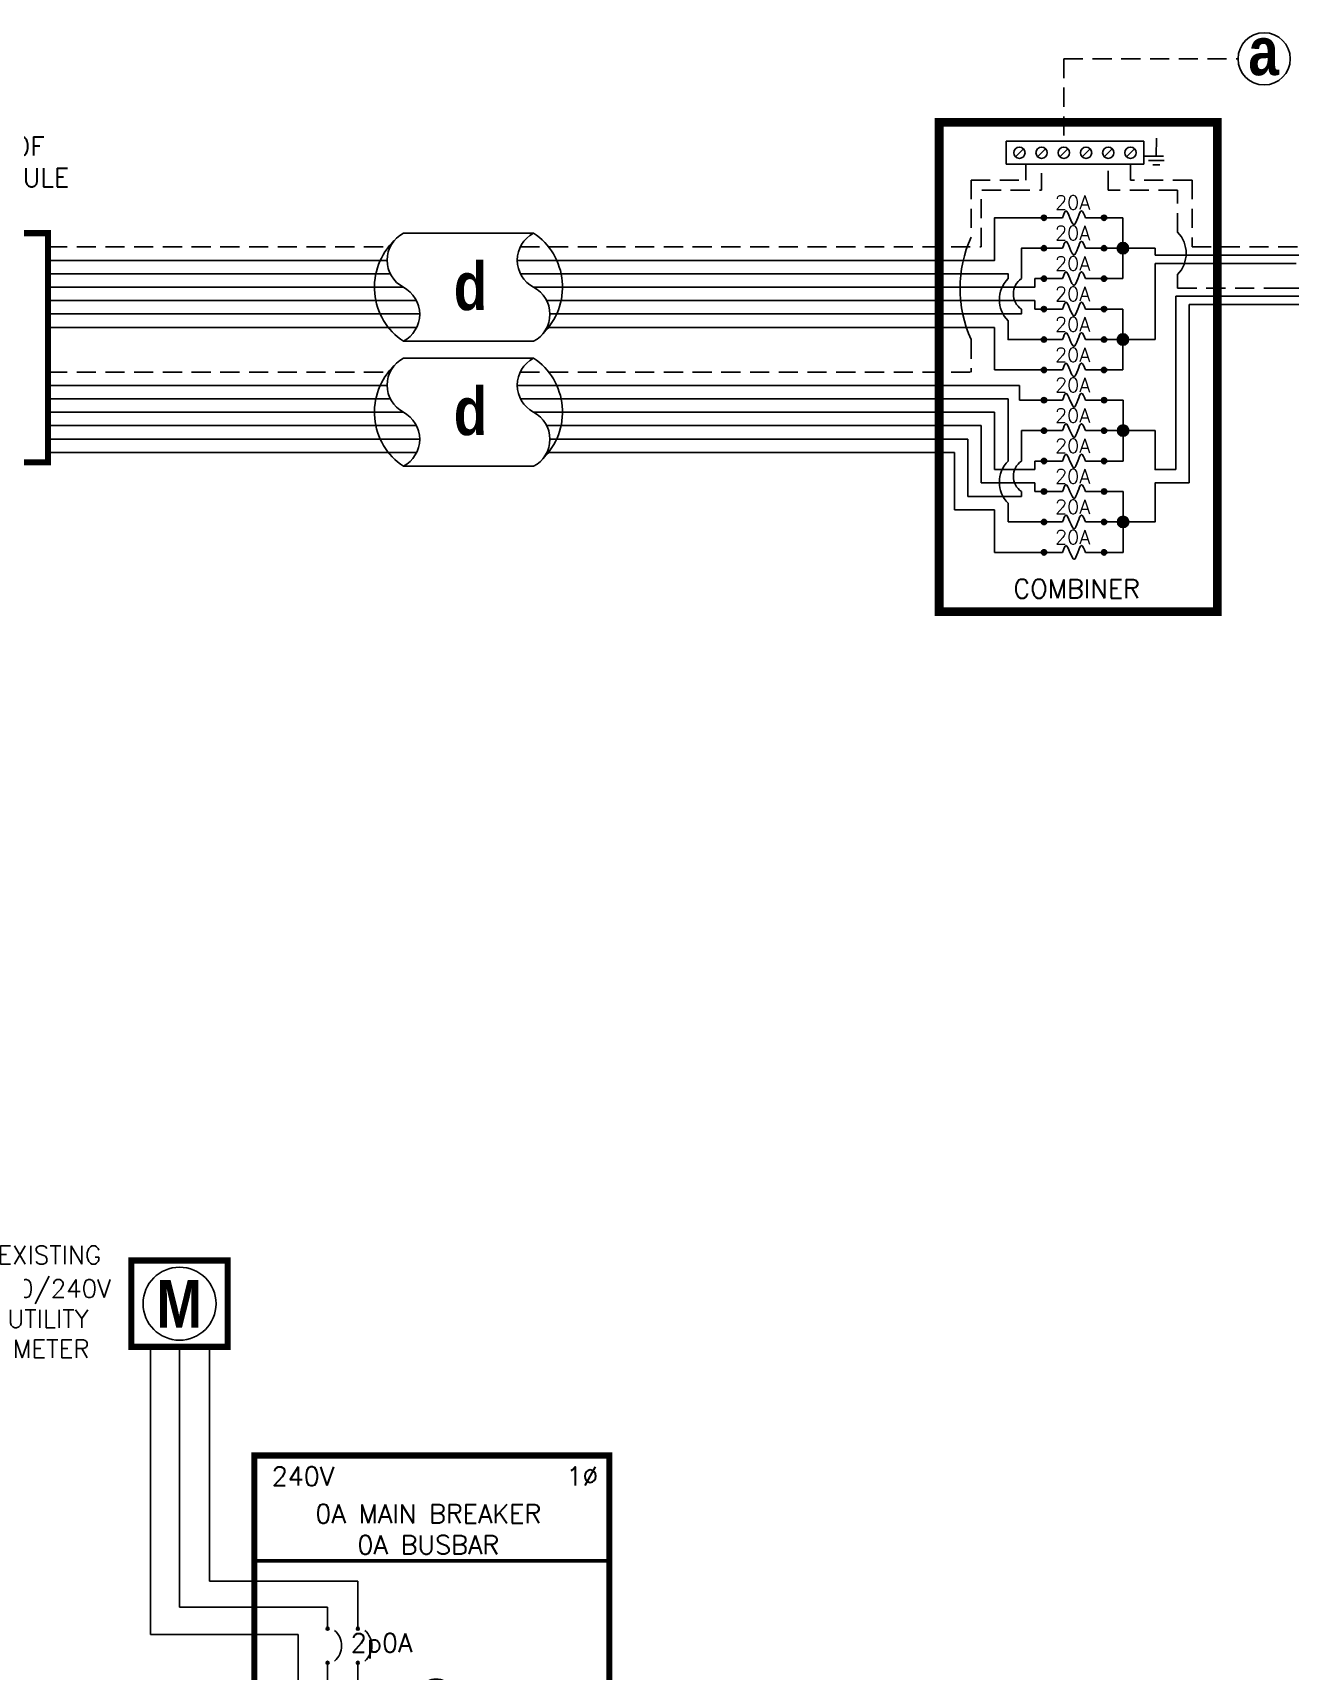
# Model space of a CAD drawing. Header units: feet. Extents: x 20587 to 21372, y 14552 to 15110.
# Drawn here: x 20851.4 to 21097.6, y 14789.4 to 15110.2 of the extents above; entities that cross this region are included whole.
import ezdxf

# ---------------------------------------------------------------- set-up
doc = ezdxf.new("R2010")
doc.units = ezdxf.units.FT
doc.header["$MEASUREMENT"] = 0
doc.linetypes.add('HIDDEN', pattern=[0.375, 0.25, -0.125])
for name, color, linetype in [('ONE LINE BLOCKS', 7, 'Continuous'), ('TABLES', 7, 'Continuous'), ('TEXT', 7, 'Continuous'), ('Z - TITLEBLOCK TXT', 7, 'Continuous')]:
    doc.layers.add(name, color=color, linetype=linetype)
doc.styles.add('ONE LINE TXT', font='techb___.ttf')
doc.styles.get("Standard").update_dxf_attribs({"font": 'simplex.shx'})

# ---------------------------------------------------------------- blocks, each defined once
blk = doc.blocks.new('*U15')
at = {"layer": 'ONE LINE BLOCKS', "linetype": 'Continuous'}
h = blk.add_hatch(color=1, dxfattribs=at)
h.dxf.hatch_style = 1
edge = h.paths.add_edge_path()
edge.add_arc((-70.09, 79.71), 0.291, 0, 360)
h = blk.add_hatch(color=1, dxfattribs=at)
h.dxf.hatch_style = 1
edge = h.paths.add_edge_path()
edge.add_arc((-64.17, 79.71), 0.291, 0, 360)
h = blk.add_hatch(color=1, dxfattribs=at)
h.dxf.hatch_style = 1
edge = h.paths.add_edge_path()
edge.add_arc((-70.09, 73.04), 0.291, 0, 360)
h = blk.add_hatch(color=1, dxfattribs=at)
h.dxf.hatch_style = 1
edge = h.paths.add_edge_path()
edge.add_arc((-64.17, 73.04), 0.291, 0, 360)
h = blk.add_hatch(color=1, dxfattribs=at)
h.dxf.hatch_style = 1
edge = h.paths.add_edge_path()
edge.add_arc((-52.18, 67.09), 0.291, 0, 360)
h = blk.add_hatch(color=1, dxfattribs=at)
h.dxf.hatch_style = 1
edge = h.paths.add_edge_path()
edge.add_arc((-45.5, 67.09), 0.291, 0, 360)
h = blk.add_hatch(color=1, dxfattribs=at)
h.dxf.hatch_style = 1
edge = h.paths.add_edge_path()
edge.add_arc((-52.18, 63.72), 0.291, 0, 360)
h = blk.add_hatch(color=1, dxfattribs=at)
h.dxf.hatch_style = 1
edge = h.paths.add_edge_path()
edge.add_arc((-45.5, 63.72), 0.291, 0, 360)
h = blk.add_hatch(color=1, dxfattribs=at)
h.dxf.hatch_style = 1
edge = h.paths.add_edge_path()
edge.add_arc((-52.18, 57.69), 0.291, 0, 360)
h = blk.add_hatch(color=1, dxfattribs=at)
h.dxf.hatch_style = 1
edge = h.paths.add_edge_path()
edge.add_arc((-45.5, 57.69), 0.291, 0, 360)
h = blk.add_hatch(color=1, dxfattribs=at)
h.dxf.hatch_style = 1
edge = h.paths.add_edge_path()
edge.add_arc((-52.18, 54.31), 0.291, 0, 360)
h = blk.add_hatch(color=1, dxfattribs=at)
h.dxf.hatch_style = 1
edge = h.paths.add_edge_path()
edge.add_arc((-45.5, 54.31), 0.291, 0, 360)
h = blk.add_hatch(color=1, dxfattribs=at)
h.dxf.hatch_style = 1
edge = h.paths.add_edge_path()
edge.add_arc((-52.18, 48.29), 0.291, 0, 360)
h = blk.add_hatch(color=1, dxfattribs=at)
h.dxf.hatch_style = 1
edge = h.paths.add_edge_path()
edge.add_arc((-45.5, 48.29), 0.291, 0, 360)
h = blk.add_hatch(color=1, dxfattribs=at)
h.dxf.hatch_style = 1
edge = h.paths.add_edge_path()
edge.add_arc((-52.18, 44.91), 0.291, 0, 360)
h = blk.add_hatch(color=1, dxfattribs=at)
h.dxf.hatch_style = 1
edge = h.paths.add_edge_path()
edge.add_arc((-45.5, 44.91), 0.291, 0, 360)
h = blk.add_hatch(color=1, dxfattribs=at)
h.dxf.hatch_style = 1
edge = h.paths.add_edge_path()
edge.add_arc((-52.18, 38.89), 0.291, 0, 360)
h = blk.add_hatch(color=1, dxfattribs=at)
h.dxf.hatch_style = 1
edge = h.paths.add_edge_path()
edge.add_arc((-45.5, 38.89), 0.291, 0, 360)
h = blk.add_hatch(color=1, dxfattribs=at)
h.dxf.hatch_style = 1
edge = h.paths.add_edge_path()
edge.add_arc((-52.18, 35.51), 0.291, 0, 360)
h = blk.add_hatch(color=1, dxfattribs=at)
h.dxf.hatch_style = 1
edge = h.paths.add_edge_path()
edge.add_arc((-45.5, 35.51), 0.291, 0, 360)
h = blk.add_hatch(color=1, dxfattribs=at)
h.dxf.hatch_style = 1
edge = h.paths.add_edge_path()
edge.add_arc((-52.18, 31.06), 0.291, 0, 360)
h = blk.add_hatch(color=1, dxfattribs=at)
h.dxf.hatch_style = 1
edge = h.paths.add_edge_path()
edge.add_arc((-45.5, 31.06), 0.291, 0, 360)
h = blk.add_hatch(color=1, dxfattribs=at)
h.dxf.hatch_style = 1
edge = h.paths.add_edge_path()
edge.add_arc((-52.18, 27.68), 0.291, 0, 360)
h = blk.add_hatch(color=1, dxfattribs=at)
h.dxf.hatch_style = 1
edge = h.paths.add_edge_path()
edge.add_arc((-45.5, 27.68), 0.291, 0, 360)
at = {"color": 7, "linetype": 'Continuous'}
for p, q in [((-20.69, 9.66), (-20.69, 31.06)), ((0, 9.66), (-20.69, 9.66))]:
    blk.add_line(p, q, dxfattribs=at)
at = {"color": 10, "linetype": 'Continuous'}
for p, q in [((-24.71, 6.49), (-24.71, 27.68)), ((-20.67, 27.68), (-20.67, 27.68)), ((-20.67, 27.68), (-20.67, 27.68)), ((0, 6.49), (-24.71, 6.49))]:
    blk.add_line(p, q, dxfattribs=at)
at = {"color": 253, "linetype": 'Continuous'}
for p, q in [((-36.04, 12.29), (-37.2, 12.29)), ((-36.04, 3.45), (-36.04, 12.29)), ((-31.39, 3.45), (-36.04, 3.45)), ((0, 3.45), (-26.11, 3.45))]:
    blk.add_line(p, q, dxfattribs=at)
at = {"color": 7, "linetype": 'Continuous'}
blk.add_circle((-110.4, -15.26), 5.11, dxfattribs=at)
at = {"color": 253, "linetype": 'Continuous'}
blk.add_arc((-28.75, 3.3), 2.64, 3.2819, 176.7181, dxfattribs=at)
at = {"layer": 'ONE LINE BLOCKS', "lineweight": 50}
for p, q in [((-108.51, 134.89), (-108.51, 151.79)), ((-108.51, 151.79), (-89.65, 151.79)), ((-89.65, 151.79), (-89.65, 134.89)), ((-89.65, 134.89), (-108.51, 134.89)), ((-84.43, 92.98), (-14.91, 92.98))]:
    blk.add_line(p, q, dxfattribs=at)
at = {"layer": 'ONE LINE BLOCKS', "lineweight": 50, "const_width": 1.19}
for points in [[(-108.51, 134.89), (-108.51, 151.79), (-89.65, 151.79), (-89.65, 134.89)], [(-84.43, -9.3), (-84.43, 113.61), (-14.91, 113.61), (-14.91, -9.3)]]:
    blk.add_lwpolyline(points, close=True, dxfattribs=at)
at = {"layer": 'TEXT', "color": 92, "linetype": 'HIDDEN', "ltscale": 15}
for p, q in [((-77.46, 20.02), (-77.46, 16.57)), ((-37.13, 20.02), (-77.46, 20.02)), ((-28.89, 0), (-28.89, 20.02)), ((-77.46, 16.57), (-70.87, 16.57)), ((0, 0), (-28.89, 0)), ((-70.87, -0.83), (-110.4, -0.83)), ((-110.4, -0.83), (-110.4, -10.15)), ((-110.4, -20.38), (-110.4, -32.73))]:
    blk.add_line(p, q, dxfattribs=at)
at = {"layer": 'TEXT', "color": 92, "linetype": 'Continuous', "ltscale": 15}
blk.add_line((-41.74, -5.18), (-66.33, -5.18), dxfattribs=at)
at = {"layer": 'TEXT', "color": 92, "linetype": 'HIDDEN', "flags": 128}
for points in [[(-63.1, 9.2), (-63.11, 5.69)], [(-65.45, 5.69), (-60.77, 5.69)], [(-61.58, 4.83), (-64.64, 4.83)], [(-62.39, 3.96), (-63.82, 3.96)]]:
    blk.add_lwpolyline(points, dxfattribs=at)
at = {"layer": 'TEXT', "color": 92, "linetype": 'Continuous', "ltscale": 4, "flags": 128}
for points in [[(-118.88, -32.73), (-101.92, -32.73)], [(-104.86, -35.88), (-115.94, -35.88)], [(-107.8, -39.02), (-113, -39.02)]]:
    blk.add_lwpolyline(points, dxfattribs=at)
at = {"layer": 'TEXT', "linetype": 'Continuous'}
blk.add_circle((-99.08, 143.34), 7.15, dxfattribs=at)
at = {"layer": 'TEXT', "color": 92, "linetype": 'Continuous', "ltscale": 0.3}
blk.add_arc((-33.01, 17.86), 4.65, 27.6639, 152.3361, dxfattribs=at)
at = {"layer": 'Z - TITLEBLOCK TXT', "color": 253, "linetype": 'Continuous'}
for p, q in [((-104.8, 78.58), (-104.8, 134.89)), ((-75.86, 78.58), (-104.8, 78.58)), ((-75.86, 20.99), (-75.86, 78.58)), ((-32.91, 20.99), (-75.86, 20.99)), ((-32.91, 20.99), (-32.91, 16.64)), ((-32.91, 16.64), (-37.2, 16.64))]:
    blk.add_line(p, q, dxfattribs=at)
at = {"layer": 'Z - TITLEBLOCK TXT', "color": 10, "linetype": 'Continuous'}
for p, q in [((-99.08, 83.91), (-99.08, 134.89)), ((-70.09, 83.91), (-99.08, 83.91)), ((-70.09, 27.68), (-70.09, 68.84)), ((-66.04, 63.72), (-70.09, 63.72)), ((-56.38, 63.72), (-62.3, 63.72)), ((-66.04, 54.31), (-70.09, 54.31)), ((-56.38, 54.31), (-62.3, 54.31)), ((-66.04, 44.91), (-70.09, 44.91)), ((-56.38, 44.91), (-62.3, 44.91)), ((-66.04, 35.51), (-70.09, 35.51)), ((-56.38, 35.51), (-62.3, 35.51)), ((-56.38, 27.68), (-70.09, 27.68)), ((-41.31, 27.68), (-24.71, 27.68))]:
    blk.add_line(p, q, dxfattribs=at)
at = {"layer": 'Z - TITLEBLOCK TXT', "color": 7, "linetype": 'Continuous'}
for p, q in [((-93.24, 89.01), (-93.24, 134.89)), ((-93.24, 89.01), (-64.17, 89.01)), ((-64.17, 89.01), (-64.17, 83.91)), ((-64.17, 67.09), (-64.17, 68.84)), ((-64.17, 57.69), (-64.17, 67.09)), ((-64.17, 67.09), (-56.38, 67.09)), ((-56.38, 67.09), (-64.17, 67.09)), ((-64.17, 48.29), (-64.17, 57.69)), ((-64.17, 57.69), (-56.38, 57.69)), ((-56.38, 57.69), (-64.17, 57.69)), ((-64.17, 38.89), (-64.17, 48.29)), ((-64.17, 48.29), (-56.38, 48.29)), ((-56.38, 48.29), (-64.17, 48.29)), ((-64.17, 31.06), (-64.17, 38.89)), ((-64.17, 38.89), (-56.38, 38.89)), ((-56.38, 38.89), (-64.17, 38.89)), ((-56.38, 31.06), (-64.17, 31.06)), ((-41.31, 31.06), (-20.69, 31.06))]:
    blk.add_line(p, q, dxfattribs=at)
at = {"layer": 'Z - TITLEBLOCK TXT', "color": 1, "linetype": 'Continuous'}
for p, q in [((-70.87, -7.78), (-70.87, 19.17)), ((-70.87, 19.17), (-66.33, 19.17)), ((-66.33, 19.17), (-66.33, -7.78)), ((-41.74, -7.71), (-41.74, 19.24)), ((-41.74, 19.24), (-37.2, 19.24)), ((-37.2, 19.24), (-37.2, -7.71)), ((-66.33, -7.78), (-70.87, -7.78)), ((-37.2, -7.71), (-41.74, -7.71))]:
    blk.add_line(p, q, dxfattribs=at)
at = {"layer": 'Z - TITLEBLOCK TXT', "color": 4, "linetype": 'Continuous'}
for p, q in [((-67.81, 17.35), (-69.38, 15.78)), ((-38.69, 17.43), (-40.26, 15.85)), ((-67.81, 13), (-69.38, 11.43)), ((-38.69, 13.08), (-40.26, 11.5)), ((-67.81, 8.65), (-69.38, 7.08)), ((-38.69, 8.73), (-40.26, 7.15)), ((-67.81, 4.3), (-69.38, 2.73)), ((-38.69, 4.38), (-40.26, 2.8)), ((-38.69, 0.03), (-40.26, -1.55)), ((-67.81, -0.05), (-69.38, -1.62)), ((-67.81, -4.4), (-69.38, -5.97)), ((-38.69, -4.33), (-40.26, -5.9))]:
    blk.add_line(p, q, dxfattribs=at)
at = {"layer": 'Z - TITLEBLOCK TXT', "color": 1, "linetype": 'Continuous', "flags": 128}
for points in [[(-70.09, 83.91), (-70.09, 79.71)], [(-70.09, 83.91), (-70.09, 79.71)], [(-64.17, 83.91), (-64.17, 79.71)], [(-64.17, 83.91), (-64.17, 79.71)], [(-70.09, 73.04), (-70.09, 68.84)], [(-64.17, 73.04), (-64.17, 68.84)], [(-56.38, 67.09), (-52.18, 67.09)], [(-56.38, 67.09), (-52.18, 67.09)], [(-45.5, 67.09), (-41.31, 67.09)], [(-56.38, 63.72), (-52.18, 63.72)], [(-56.38, 63.72), (-52.18, 63.72)], [(-45.5, 63.72), (-41.31, 63.72)], [(-56.38, 57.69), (-52.18, 57.69)], [(-56.38, 57.69), (-52.18, 57.69)], [(-45.5, 57.69), (-41.31, 57.69)], [(-56.38, 54.31), (-52.18, 54.31)], [(-56.38, 54.31), (-52.18, 54.31)], [(-45.5, 54.31), (-41.31, 54.31)], [(-56.38, 48.29), (-52.18, 48.29)], [(-56.38, 48.29), (-52.18, 48.29)], [(-45.5, 48.29), (-41.31, 48.29)], [(-56.38, 44.91), (-52.18, 44.91)], [(-56.38, 44.91), (-52.18, 44.91)], [(-45.5, 44.91), (-41.31, 44.91)], [(-56.38, 38.89), (-52.18, 38.89)], [(-56.38, 38.89), (-52.18, 38.89)], [(-45.5, 38.89), (-41.31, 38.89)], [(-56.38, 35.51), (-52.18, 35.51)], [(-56.38, 35.51), (-52.18, 35.51)], [(-45.5, 35.51), (-41.31, 35.51)], [(-56.38, 31.06), (-52.18, 31.06)], [(-56.38, 31.06), (-52.18, 31.06)], [(-45.5, 31.06), (-41.31, 31.06)], [(-56.38, 27.68), (-52.18, 27.68)], [(-56.38, 27.68), (-52.18, 27.68)], [(-45.5, 27.68), (-41.31, 27.68)]]:
    blk.add_lwpolyline(points, dxfattribs=at)
at = {"layer": 'Z - TITLEBLOCK TXT', "color": 1, "linetype": 'Continuous'}
for centre in [(-70.09, 79.71), (-64.17, 79.71), (-70.09, 73.04), (-64.17, 73.04), (-52.18, 67.09), (-45.5, 67.09), (-52.18, 63.72), (-45.5, 63.72), (-52.18, 57.69), (-45.5, 57.69), (-52.18, 54.31), (-45.5, 54.31), (-52.18, 48.29), (-45.5, 48.29), (-52.18, 44.91), (-45.5, 44.91), (-52.18, 38.89), (-45.5, 38.89), (-52.18, 35.51), (-45.5, 35.51), (-52.18, 31.06), (-45.5, 31.06), (-52.18, 27.68), (-45.5, 27.68)]:
    blk.add_circle(centre, 0.291, dxfattribs=at)
at = {"layer": 'Z - TITLEBLOCK TXT', "color": 4, "linetype": 'Continuous'}
for centre in [(-68.6, 16.57), (-39.47, 16.64), (-68.6, 12.22), (-39.47, 12.29), (-68.6, 7.87), (-39.47, 7.94), (-68.6, 3.52), (-39.47, 3.59), (-68.6, -0.83), (-39.47, -0.76), (-68.6, -5.18), (-39.47, -5.11)]:
    blk.add_circle(centre, 1.11, dxfattribs=at)
at = {"layer": 'Z - TITLEBLOCK TXT', "color": 1, "linetype": 'Continuous'}
for centre, start, end in [((-71.28, 76.38), 310.3392, 49.6608), ((-65.36, 76.38), 310.3392, 49.6608), ((-48.84, 65.9), 40.3392, 139.6608), ((-48.84, 62.52), 40.3392, 139.6608), ((-48.84, 56.5), 40.3392, 139.6608), ((-48.84, 53.12), 40.3392, 139.6608), ((-48.84, 47.1), 40.3392, 139.6608), ((-48.84, 43.72), 40.3392, 139.6608), ((-48.84, 37.69), 40.3392, 139.6608), ((-48.84, 34.31), 40.3392, 139.6608), ((-48.84, 29.86), 40.3392, 139.6608), ((-48.84, 26.48), 40.3392, 139.6608)]:
    blk.add_arc(centre, 3.93, start, end, dxfattribs=at)
at = {"layer": 'Z - TITLEBLOCK TXT', "color": 10, "linetype": 'Continuous'}
for centre in [(-64.17, 63.61), (-64.17, 54.21), (-64.17, 44.8), (-64.17, 35.4)]:
    blk.add_arc(centre, 1.87, 3.2937, 176.7063, dxfattribs=at)
at = {"layer": 'TABLES', "color": 1, "linetype": 'Continuous'}
blk.add_text('NEUTRAL', height=3.658, rotation=90, dxfattribs=at).set_placement((-42.4, -4.09))
at = {"layer": 'TEXT', "color": 1}
for s, p in [('EXISTING', (-134.76, 151.1)), ('120/240V', (-136.78, 144.52)), ('UTILITY', (-132.82, 138.61)), ('METER', (-131.72, 132.71))]:
    blk.add_text(s, height=3.543, dxfattribs=at).set_placement(p)
at = {"layer": 'TEXT', "color": 1, "attachment_point": 5}
for s, width, gutter_width, heights, insert, char_height in [('240V', 0.1481, 0.75, [0], (-74.92, 109.56), 3.658), ('1∅', 0.1481, 0.75, [0], (-20.22, 109.56), 3.658), ('0A MAIN BREAKER\\P0A BUSBAR', 94.6859, 0.75, [0], (-50.38, 99.17), 3.6576), ('2p0A', 0.1481, 0.75, [0], (-59.53, 76.34), 3.658), ('2p#A', 0.1481, 0.75, [0], (-55.05, 24.24), 3.658), ('EXISTING MAIN BREAKER LOAD CENTER\\P2p##A BACK FEED BREAKER\\P{\\fVerdana|b1|i0|c0|p34;NEC 690.64}', 140.5774, 97.94, [58.72], (-46.13, -22.19), 3.5433)]:
    blk.add_mtext_dynamic_manual_height_columns(s, width=width, gutter_width=gutter_width, heights=heights, dxfattribs=dict(at, insert=insert, char_height=char_height))
at = {"layer": 'Z - TITLEBLOCK TXT', "color": 253, "linetype": 'Continuous', "style": 'ONE LINE TXT'}
blk.add_text('M', height=9.38, dxfattribs=at).set_placement((-103.64, 138.62))
at = {"layer": 'Z - TITLEBLOCK TXT', "color": 1, "linetype": 'Continuous', "insert": (-113.36, -9.32), "char_height": 9.3833, "attachment_point": 1, "style": 'ONE LINE TXT'}
blk.add_mtext_dynamic_manual_height_columns('{\\W1;\\C256;a}', width=0.1385, gutter_width=2.13, heights=[0], dxfattribs=at)

msp = doc.modelspace()

# ---------------------------------------------------------------- hatches: boundary and pattern name
at = {"linetype": 'Continuous'}
h = msp.add_hatch(color=7, dxfattribs=at)
h.dxf.hatch_style = 1
edge = h.paths.add_edge_path()
edge.add_arc((21049.41, 15073.96), 0.513, 0, 360)
h = msp.add_hatch(color=7, dxfattribs=at)
h.dxf.hatch_style = 1
edge = h.paths.add_edge_path()
edge.add_arc((21061.19, 15073.96), 0.513, 0, 360)
h = msp.add_hatch(color=7, dxfattribs=at)
h.dxf.hatch_style = 1
edge = h.paths.add_edge_path()
edge.add_arc((21049.41, 15068), 0.513, 0, 360)
h = msp.add_hatch(color=7, dxfattribs=at)
h.dxf.hatch_style = 1
edge = h.paths.add_edge_path()
edge.add_arc((21061.19, 15068), 0.513, 0, 360)
h = msp.add_hatch(color=7, dxfattribs=at)
h.dxf.hatch_style = 1
edge = h.paths.add_edge_path()
edge.add_arc((21049.41, 15062.04), 0.513, 0, 360)
h = msp.add_hatch(color=7, dxfattribs=at)
h.dxf.hatch_style = 1
edge = h.paths.add_edge_path()
edge.add_arc((21061.19, 15062.04), 0.513, 0, 360)
h = msp.add_hatch(color=253, dxfattribs=at)
h.dxf.hatch_style = 1
edge = h.paths.add_edge_path()
edge.add_arc((21049.41, 15056.08), 0.513, 0, 360)
h = msp.add_hatch(color=253, dxfattribs=at)
h.dxf.hatch_style = 1
edge = h.paths.add_edge_path()
edge.add_arc((21061.19, 15056.08), 0.513, 0, 360)
h = msp.add_hatch(color=253, dxfattribs=at)
h.dxf.hatch_style = 1
edge = h.paths.add_edge_path()
edge.add_arc((21049.41, 15050.12), 0.513, 0, 360)
h = msp.add_hatch(color=253, dxfattribs=at)
h.dxf.hatch_style = 1
edge = h.paths.add_edge_path()
edge.add_arc((21061.19, 15050.12), 0.513, 0, 360)
h = msp.add_hatch(color=253, dxfattribs=at)
h.dxf.hatch_style = 1
edge = h.paths.add_edge_path()
edge.add_arc((21049.41, 15044.16), 0.513, 0, 360)
h = msp.add_hatch(color=253, dxfattribs=at)
h.dxf.hatch_style = 1
edge = h.paths.add_edge_path()
edge.add_arc((21061.19, 15044.16), 0.513, 0, 360)
h = msp.add_hatch(color=7, dxfattribs=at)
h.dxf.hatch_style = 1
edge = h.paths.add_edge_path()
edge.add_arc((21049.42, 15038.25), 0.513, 0, 360)
h = msp.add_hatch(color=7, dxfattribs=at)
h.dxf.hatch_style = 1
edge = h.paths.add_edge_path()
edge.add_arc((21061.2, 15038.25), 0.513, 0, 360)
h = msp.add_hatch(color=7, dxfattribs=at)
h.dxf.hatch_style = 1
edge = h.paths.add_edge_path()
edge.add_arc((21049.42, 15032.29), 0.513, 0, 360)
h = msp.add_hatch(color=7, dxfattribs=at)
h.dxf.hatch_style = 1
edge = h.paths.add_edge_path()
edge.add_arc((21061.2, 15032.29), 0.513, 0, 360)
h = msp.add_hatch(color=7, dxfattribs=at)
h.dxf.hatch_style = 1
edge = h.paths.add_edge_path()
edge.add_arc((21049.42, 15026.33), 0.513, 0, 360)
h = msp.add_hatch(color=7, dxfattribs=at)
h.dxf.hatch_style = 1
edge = h.paths.add_edge_path()
edge.add_arc((21061.2, 15026.33), 0.513, 0, 360)
h = msp.add_hatch(color=253, dxfattribs=at)
h.dxf.hatch_style = 1
edge = h.paths.add_edge_path()
edge.add_arc((21049.42, 15020.37), 0.513, 0, 360)
h = msp.add_hatch(color=253, dxfattribs=at)
h.dxf.hatch_style = 1
edge = h.paths.add_edge_path()
edge.add_arc((21061.2, 15020.37), 0.513, 0, 360)
h = msp.add_hatch(color=253, dxfattribs=at)
h.dxf.hatch_style = 1
edge = h.paths.add_edge_path()
edge.add_arc((21049.42, 15014.41), 0.513, 0, 360)
h = msp.add_hatch(color=253, dxfattribs=at)
h.dxf.hatch_style = 1
edge = h.paths.add_edge_path()
edge.add_arc((21061.2, 15014.41), 0.513, 0, 360)
h = msp.add_hatch(color=253, dxfattribs=at)
h.dxf.hatch_style = 1
edge = h.paths.add_edge_path()
edge.add_arc((21049.42, 15008.45), 0.513, 0, 360)
h = msp.add_hatch(color=253, dxfattribs=at)
h.dxf.hatch_style = 1
edge = h.paths.add_edge_path()
edge.add_arc((21061.2, 15008.45), 0.513, 0, 360)
at = {"layer": 'ONE LINE BLOCKS', "linetype": 'Continuous'}
h = msp.add_hatch(color=254, dxfattribs=at)
h.dxf.hatch_style = 1
edge = h.paths.add_edge_path()
edge.add_arc((21064.89, 15068), 1.11, 0, 360)
h = msp.add_hatch(color=254, dxfattribs=at)
h.dxf.hatch_style = 1
edge = h.paths.add_edge_path()
edge.add_arc((21064.89, 15050.12), 1.11, 0, 360)
h = msp.add_hatch(color=254, dxfattribs=at)
h.dxf.hatch_style = 1
edge = h.paths.add_edge_path()
edge.add_arc((21064.9, 15032.29), 1.11, 0, 360)
h = msp.add_hatch(color=254, dxfattribs=at)
h.dxf.hatch_style = 1
edge = h.paths.add_edge_path()
edge.add_arc((21064.9, 15014.41), 1.11, 0, 360)

# ---------------------------------------------------------------- linework, layer by layer
at = {"color": 1, "linetype": 'Continuous'}
for p, q in [((21049.93, 15073.96), (21053.06, 15073.97)), ((21057.56, 15073.96), (21060.68, 15073.96)), ((21049.93, 15068), (21053.06, 15068.01)), ((21057.56, 15068), (21060.68, 15068)), ((21049.93, 15062.04), (21053.06, 15062.05)), ((21057.56, 15062.04), (21060.68, 15062.04)), ((21049.93, 15056.08), (21053.06, 15056.09)), ((21057.56, 15056.08), (21060.68, 15056.08)), ((21049.93, 15050.12), (21053.06, 15050.12)), ((21057.56, 15050.12), (21060.68, 15050.12)), ((21049.93, 15044.16), (21053.06, 15044.16)), ((21057.56, 15044.16), (21060.68, 15044.16)), ((21049.94, 15038.25), (21053.07, 15038.26)), ((21057.57, 15038.25), (21060.69, 15038.25)), ((21049.94, 15032.29), (21053.07, 15032.3)), ((21057.57, 15032.29), (21060.69, 15032.29)), ((21049.94, 15026.33), (21053.07, 15026.34)), ((21057.57, 15026.33), (21060.69, 15026.33)), ((21049.94, 15020.37), (21053.07, 15020.37)), ((21057.57, 15020.37), (21060.69, 15020.37)), ((21049.94, 15014.41), (21053.07, 15014.41)), ((21057.57, 15014.41), (21060.69, 15014.41)), ((21049.94, 15008.45), (21053.07, 15008.45)), ((21057.57, 15008.45), (21060.69, 15008.45))]:
    msp.add_line(p, q, dxfattribs=at)
at = {"color": 7, "linetype": 'Continuous'}
for p, q in [((20949.48, 15070.95), (20923.99, 15070.95)), ((21071.17, 15068), (21064.89, 15068)), ((21071.17, 15066.63), (21071.17, 15068)), ((21071.17, 15066.63), (21099.68, 15066.63)), ((20854.39, 15065.62), (20920.79, 15065.62)), ((20946.28, 15065.62), (21037.14, 15065.61)), ((20854.39, 15060.37), (20923.99, 15060.37)), ((20949.48, 15060.37), (21037.14, 15060.37)), ((20854.39, 15055.13), (20927.19, 15055.13)), ((20952.68, 15055.13), (21037.14, 15055.13)), ((20923.99, 15049.79), (20949.48, 15049.79)), ((20949.48, 15046.47), (20923.99, 15046.47)), ((20854.39, 15041.15), (20920.79, 15041.15)), ((20946.28, 15041.14), (21044.64, 15041.14)), ((21044.64, 15038.25), (21044.63, 15038.25)), ((20854.39, 15035.9), (20923.99, 15035.9)), ((20949.48, 15035.9), (21039.76, 15035.9)), ((21039.76, 15035.9), (21039.76, 15024.66)), ((21045.01, 15026.33), (21045.01, 15032.29)), ((21045.01, 15032.29), (21047.63, 15032.29)), ((20854.39, 15030.65), (20927.19, 15030.65)), ((20952.68, 15030.65), (21034.52, 15030.65)), ((21034.52, 15030.65), (21034.52, 15019.42)), ((21039.76, 15030.65), (21039.77, 15030.65)), ((20923.99, 15025.32), (20949.48, 15025.32)), ((21047.63, 15024.66), (21047.63, 15026.33)), ((21039.76, 15024.66), (21047.63, 15024.66)), ((21034.52, 15019.42), (21045.01, 15019.42)), ((21045.01, 15019.42), (21045.01, 15020.37))]:
    msp.add_line(p, q, dxfattribs=at)
at = {"color": 253, "linetype": 'Continuous'}
for p, q in [((21071.17, 15065.02), (21071.17, 15050.12)), ((21071.17, 15065.02), (21098.83, 15065.02)), ((20854.39, 15062.99), (20921.42, 15062.99)), ((20946.91, 15062.99), (21037.14, 15062.99)), ((20854.39, 15057.75), (20926.56, 15057.75)), ((20952.05, 15057.75), (21037.14, 15057.75)), ((21077.83, 15022.04), (21077.83, 15056.98)), ((21077.83, 15056.98), (21094.57, 15056.98)), ((21094.57, 15056.98), (21147.08, 15056.98)), ((20854.39, 15052.5), (20926.6, 15052.5)), ((20952.1, 15052.5), (21037.14, 15052.5)), ((21039.76, 15052.5), (21039.76, 15044.16)), ((21071.17, 15050.12), (21064.89, 15050.12)), ((21039.76, 15044.16), (21047.63, 15044.16)), ((20854.39, 15038.52), (20921.42, 15038.52)), ((20946.91, 15038.52), (21042.39, 15038.52)), ((21042.39, 15027.28), (21042.39, 15038.52)), ((20854.39, 15033.28), (20926.56, 15033.28)), ((20952.05, 15033.28), (21037.14, 15033.28)), ((21037.14, 15033.28), (21037.14, 15022.04)), ((21039.76, 15033.28), (21039.77, 15033.28)), ((20854.39, 15028.03), (20926.6, 15028.03)), ((20952.1, 15028.03), (21031.9, 15028.03)), ((21031.9, 15028.03), (21031.9, 15016.79)), ((21042.39, 15027.28), (21042.39, 15027.28)), ((21042.39, 15027.28), (21042.39, 15026.33)), ((21037.14, 15022.04), (21047.63, 15022.04)), ((21047.63, 15022.04), (21047.63, 15020.37)), ((21039.76, 15016.79), (21031.9, 15016.79)), ((21039.76, 15016.79), (21039.76, 15008.45)), ((21042.39, 15018.06), (21042.39, 15014.41)), ((21042.39, 15014.41), (21047.63, 15014.41)), ((21039.76, 15008.45), (21047.63, 15008.45))]:
    msp.add_line(p, q, dxfattribs=at)
for p, q in [((21075.24, 15024.66), (21075.24, 15058.59)), ((21075.24, 15058.59), (21094.78, 15058.59)), ((21094.78, 15058.59), (21147.08, 15058.59)), ((21044.64, 15038.25), (21044.64, 15041.14))]:
    msp.add_line(p, q)
at = {"color": 7, "linetype": 'Continuous', "flags": 128}
for points in [[(21037.14, 15065.61), (21039.76, 15065.61), (21039.76, 15073.96), (21047.63, 15073.96)], [(21047.63, 15073.96), (21049.41, 15073.96)], [(21061.19, 15073.96), (21064.89, 15073.96)], [(21064.89, 15073.96), (21064.89, 15062.04)], [(21045.01, 15062.04), (21045.01, 15068), (21047.63, 15068)], [(21047.63, 15068), (21049.41, 15068)], [(21047.63, 15068), (21049.41, 15068)], [(21061.19, 15068), (21064.89, 15068)], [(21037.14, 15060.37), (21047.63, 15060.37), (21047.63, 15062.04)], [(21047.63, 15062.04), (21049.41, 15062.04)], [(21047.63, 15062.04), (21049.41, 15062.04)], [(21061.19, 15062.04), (21064.89, 15062.04)], [(21037.14, 15055.13), (21045.01, 15055.13), (21045.01, 15056.08)], [(21044.64, 15038.25), (21049.42, 15038.25)], [(21061.2, 15038.25), (21064.9, 15038.25)], [(21064.9, 15038.25), (21064.9, 15026.33)], [(21047.64, 15032.29), (21049.42, 15032.29)], [(21047.64, 15032.29), (21049.42, 15032.29)], [(21061.2, 15032.29), (21064.9, 15032.29)], [(21075.24, 15024.66), (21071.18, 15024.66), (21071.18, 15032.29), (21064.9, 15032.29)], [(21047.64, 15026.33), (21049.42, 15026.33)], [(21047.64, 15026.33), (21049.42, 15026.33)], [(21061.2, 15026.33), (21064.9, 15026.33)]]:
    msp.add_lwpolyline(points, dxfattribs=at)
at = {"color": 253, "linetype": 'Continuous', "flags": 128}
for points in [[(21037.14, 15062.99), (21042.39, 15062.99), (21042.39, 15062.04)], [(21037.14, 15057.75), (21047.63, 15057.75), (21047.63, 15056.08)], [(21042.39, 15053.77), (21042.39, 15050.12), (21047.63, 15050.12)], [(21047.63, 15056.08), (21049.41, 15056.08)], [(21047.63, 15056.08), (21049.41, 15056.08)], [(21061.19, 15056.08), (21064.89, 15056.08)], [(21064.89, 15056.08), (21064.89, 15044.16)], [(21039.76, 15052.5), (21037.14, 15052.5)], [(21047.63, 15050.12), (21049.41, 15050.12)], [(21047.63, 15050.12), (21049.41, 15050.12)], [(21061.19, 15050.12), (21064.89, 15050.12)], [(21047.63, 15044.16), (21049.41, 15044.16)], [(21061.19, 15044.16), (21064.89, 15044.16)], [(21077.83, 15022.04), (21071.18, 15022.04), (21071.18, 15014.41), (21064.9, 15014.41)], [(21047.64, 15020.37), (21049.42, 15020.37)], [(21047.64, 15020.37), (21049.42, 15020.37)], [(21061.2, 15020.37), (21064.9, 15020.37)], [(21064.9, 15020.37), (21064.9, 15008.45)], [(21047.64, 15014.41), (21049.42, 15014.41)], [(21047.64, 15014.41), (21049.42, 15014.41)], [(21061.2, 15014.41), (21064.9, 15014.41)], [(21047.64, 15008.45), (21049.42, 15008.45)], [(21061.2, 15008.45), (21064.9, 15008.45)]]:
    msp.add_lwpolyline(points, dxfattribs=at)
at = {"color": 7, "linetype": 'Continuous'}
for centre, radius in [((21092.53, 15105.07), 5.11), ((21049.41, 15073.96), 0.513), ((21061.19, 15073.96), 0.513), ((21049.41, 15068), 0.513), ((21061.19, 15068), 0.513), ((21049.41, 15062.04), 0.513), ((21061.19, 15062.04), 0.513), ((21049.42, 15038.25), 0.513), ((21061.2, 15038.25), 0.513), ((21049.42, 15032.29), 0.513), ((21061.2, 15032.29), 0.513), ((21049.42, 15026.33), 0.513), ((21061.2, 15026.33), 0.513)]:
    msp.add_circle(centre, radius, dxfattribs=at)
at = {"color": 253, "linetype": 'Continuous'}
for centre in [(21049.41, 15056.08), (21061.19, 15056.08), (21049.41, 15050.12), (21061.19, 15050.12), (21049.41, 15044.16), (21061.19, 15044.16), (21049.42, 15020.37), (21061.2, 15020.37), (21049.42, 15014.41), (21061.2, 15014.41), (21049.42, 15008.45), (21061.2, 15008.45)]:
    msp.add_circle(centre, 0.513, dxfattribs=at)
at = {"color": 7, "linetype": 'Continuous'}
for centre, radius, start, end in [((20942.46, 15060.37), 12.69, 313.9732, 56.4265), ((20931.01, 15060.37), 12.69, 133.9732, 236.4265), ((21047.04, 15059.06), 3.61, 124.3567, 235.6433), ((20931.01, 15035.9), 12.69, 133.9732, 236.4265), ((20942.46, 15035.9), 12.69, 313.9732, 56.4265), ((21047.04, 15023.35), 3.61, 124.3567, 235.6433)]:
    msp.add_arc(centre, radius, start, end, dxfattribs=at)
at = {"color": 92, "linetype": 'Continuous'}
for centre, radius, start, end in [((21057.37, 15060.14), 24.37, 155.7332, 204.2655), ((21071.36, 15067.01), 5.91, 315.6055, 44.3945)]:
    msp.add_arc(centre, radius, start, end, dxfattribs=at)
at = {"color": 253, "linetype": 'Continuous'}
for centre in [(21046.61, 15057.91), (21046.61, 15022.2)]:
    msp.add_arc(centre, 5.91, 135.6055, 224.3945, dxfattribs=at)
at = {"color": 1, "linetype": 'Continuous'}
for points in [[(21053.06, 15073.97), (21053.72, 15075.31), (21055.31, 15072.62), (21056.77, 15075.31), (21057.56, 15073.96)], [(21053.06, 15068.01), (21053.72, 15069.34), (21055.31, 15066.66), (21056.77, 15069.34), (21057.56, 15068)], [(21053.06, 15062.05), (21053.72, 15063.38), (21055.31, 15060.7), (21056.77, 15063.38), (21057.56, 15062.04)], [(21053.06, 15056.09), (21053.72, 15057.42), (21055.31, 15054.73), (21056.77, 15057.42), (21057.56, 15056.08)], [(21053.06, 15050.12), (21053.72, 15051.46), (21055.31, 15048.77), (21056.77, 15051.46), (21057.56, 15050.12)], [(21053.06, 15044.16), (21053.72, 15045.5), (21055.31, 15042.81), (21056.77, 15045.5), (21057.56, 15044.16)], [(21053.07, 15038.26), (21053.73, 15039.59), (21055.32, 15036.91), (21056.78, 15039.59), (21057.57, 15038.25)], [(21053.07, 15032.3), (21053.73, 15033.63), (21055.32, 15030.95), (21056.78, 15033.63), (21057.57, 15032.29)], [(21053.07, 15026.34), (21053.73, 15027.67), (21055.32, 15024.99), (21056.78, 15027.67), (21057.57, 15026.33)], [(21053.07, 15020.37), (21053.73, 15021.71), (21055.32, 15019.02), (21056.78, 15021.71), (21057.57, 15020.37)], [(21053.07, 15014.41), (21053.73, 15015.75), (21055.32, 15013.06), (21056.78, 15015.75), (21057.57, 15014.41)], [(21053.07, 15008.45), (21053.73, 15009.79), (21055.32, 15007.1), (21056.78, 15009.79), (21057.57, 15008.45)]]:
    msp.add_spline(points, degree=3, dxfattribs=at)
at = {"layer": 'ONE LINE BLOCKS', "lineweight": 50}
for points, const_width in [([(21083.36, 14996.84), (21028.9, 14996.84), (21028.9, 15092.65), (21083.36, 15092.65)], 1.71), ([(21083.36, 14996.84), (21028.9, 14996.84), (21028.9, 15092.65), (21083.36, 15092.65)], 1.71), ([(20854.39, 15026.08), (20809.52, 15026.08), (20809.52, 15070.95), (20854.39, 15070.95)], 1.19)]:
    msp.add_lwpolyline(points, close=True, dxfattribs=dict(at, const_width=const_width))
at = {"layer": 'TEXT', "color": 92, "linetype": 'HIDDEN', "ltscale": 15}
for p, q in [((21053.31, 15105.07), (21087.42, 15105.07)), ((21045.9, 15081.35), (21045.9, 15084.43)), ((21062.01, 15079.37), (21062.01, 15084.43)), ((21066.36, 15081.35), (21066.36, 15084.43)), ((21035.15, 15081.35), (21045.9, 15081.35)), ((21075.58, 15079.38), (21062.01, 15079.37)), ((21078.41, 15081.35), (21066.36, 15081.35)), ((21075.58, 15071.14), (21075.58, 15079.38)), ((21078.41, 15081.35), (21078.41, 15068.24)), ((20854.39, 15068.24), (20921.38, 15068.24)), ((20946.87, 15068.24), (21037.14, 15068.24)), ((21078.41, 15068.24), (21099.9, 15068.24)), ((21075.58, 15062.88), (21075.58, 15060.2)), ((21075.58, 15060.2), (21095.6, 15060.2)), ((21095.6, 15060.2), (21147.08, 15060.2)), ((20854.39, 15043.76), (20921.38, 15043.76)), ((20946.87, 15043.76), (21035.15, 15043.76))]:
    msp.add_line(p, q, dxfattribs=at)
at = {"layer": 'TEXT', "color": 92, "linetype": 'HIDDEN', "ltscale": 15, "flags": 128}
for points in [[(21053.31, 15105.07), (21053.31, 15088.97)], [(21071.43, 15089.56), (21071.42, 15086.05)], [(21069.08, 15086.05), (21073.77, 15086.05)], [(21037.14, 15068.24), (21037.14, 15079.36), (21048.96, 15079.36), (21048.96, 15084.43)], [(21072.95, 15085.19), (21069.89, 15085.19)], [(21072.14, 15084.32), (21070.71, 15084.32)], [(21035.15, 15081.35), (21035.15, 15070.16)], [(21035.15, 15050.12), (21035.15, 15043.76)]]:
    msp.add_lwpolyline(points, dxfattribs=at)
at = {"layer": 'Z - TITLEBLOCK TXT', "color": 1, "linetype": 'Continuous'}
for p, q in [((21042.01, 15084.43), (21042.01, 15088.97)), ((21042.01, 15088.97), (21068.95, 15088.97)), ((21068.95, 15088.97), (21068.95, 15084.43)), ((21068.95, 15084.43), (21042.01, 15084.43))]:
    msp.add_line(p, q, dxfattribs=at)
at = {"layer": 'Z - TITLEBLOCK TXT', "color": 4, "linetype": 'Continuous'}
for p, q in [((21045.39, 15087.49), (21043.82, 15085.92)), ((21049.74, 15087.49), (21048.17, 15085.92)), ((21054.09, 15087.49), (21052.52, 15085.92)), ((21058.44, 15087.49), (21056.87, 15085.92)), ((21062.79, 15087.49), (21061.22, 15085.92)), ((21067.14, 15087.49), (21065.57, 15085.92))]:
    msp.add_line(p, q, dxfattribs=at)
for centre in [(21044.61, 15086.7), (21048.96, 15086.7), (21053.31, 15086.7), (21057.66, 15086.7), (21062.01, 15086.7), (21066.36, 15086.7)]:
    msp.add_circle(centre, 1.11, dxfattribs=at)
at = {"layer": 'Z - TITLEBLOCK TXT', "color": 7, "linetype": 'Continuous'}
for centre in [(21064.89, 15068), (21064.89, 15068), (21064.89, 15050.12), (21064.89, 15050.12), (21064.9, 15032.29), (21064.9, 15032.29), (21064.9, 15014.41), (21064.9, 15014.41)]:
    msp.add_circle(centre, 1.11, dxfattribs=at)
at = {"layer": 'Z - TITLEBLOCK TXT', "linetype": 'Continuous'}
for centre, start, end in [((20926.76, 15065.66), 117.6639, 242.3361), ((20952.25, 15065.66), 117.6639, 242.3361), ((20921.22, 15055.08), 297.6639, 62.3361), ((20946.71, 15055.08), 297.6639, 62.3361), ((20926.76, 15041.19), 117.6639, 242.3361), ((20952.25, 15041.19), 117.6639, 242.3361), ((20921.22, 15030.61), 297.6639, 62.3361), ((20946.71, 15030.61), 297.6639, 62.3361)]:
    msp.add_arc(centre, 5.97, start, end, dxfattribs=at)

# ---------------------------------------------------------------- block references
at = {"color": 7}
msp.add_blockref('*U15', (20979.24, 14718.03), dxfattribs=at)

# ---------------------------------------------------------------- texts
at = {"layer": 'TABLES', "color": 1, "linetype": 'Continuous'}
for p in [(21051.57, 15075.55), (21051.57, 15069.58), (21051.57, 15063.62), (21051.57, 15057.66), (21051.57, 15051.7), (21051.57, 15045.74), (21051.58, 15039.83), (21051.57, 15033.87), (21051.58, 15027.91), (21051.58, 15021.95), (21051.58, 15015.99), (21051.58, 15010.03)]:
    msp.add_text('20A', height=2.778, dxfattribs=at).set_placement(p)
at = {"layer": 'TEXT', "color": 1, "attachment_point": 5}
for s, width, insert, char_height in [(' \\PMOUNTED TO ROOF \\PUNDER SOLAR MODULE\\P{\\fVerdana|b1|i0|c0|p34;NEC 690.34}', 70.2138, (20830.33, 15084.87), 3.6576), ('COMBINER', 1.1897, (21055.81, 15001.33), 3.658)]:
    msp.add_mtext_dynamic_manual_height_columns(s, width=width, gutter_width=7.17, heights=[0], dxfattribs=dict(at, insert=insert, char_height=char_height))
at = {"layer": 'Z - TITLEBLOCK TXT', "color": 1, "linetype": 'Continuous', "char_height": 9.3833, "attachment_point": 1, "style": 'ONE LINE TXT'}
for s, insert in [('{\\W1;\\C256;a}', (21089.43, 15111.26)), ('{\\W1;\\C256;d}', (20933.85, 15065.27)), ('{\\W1;\\C256;d}', (20933.85, 15040.79))]:
    msp.add_mtext_dynamic_manual_height_columns(s, width=0.1385, gutter_width=2.13, heights=[0], dxfattribs=dict(at, insert=insert))

doc.saveas('drawing.dxf')
